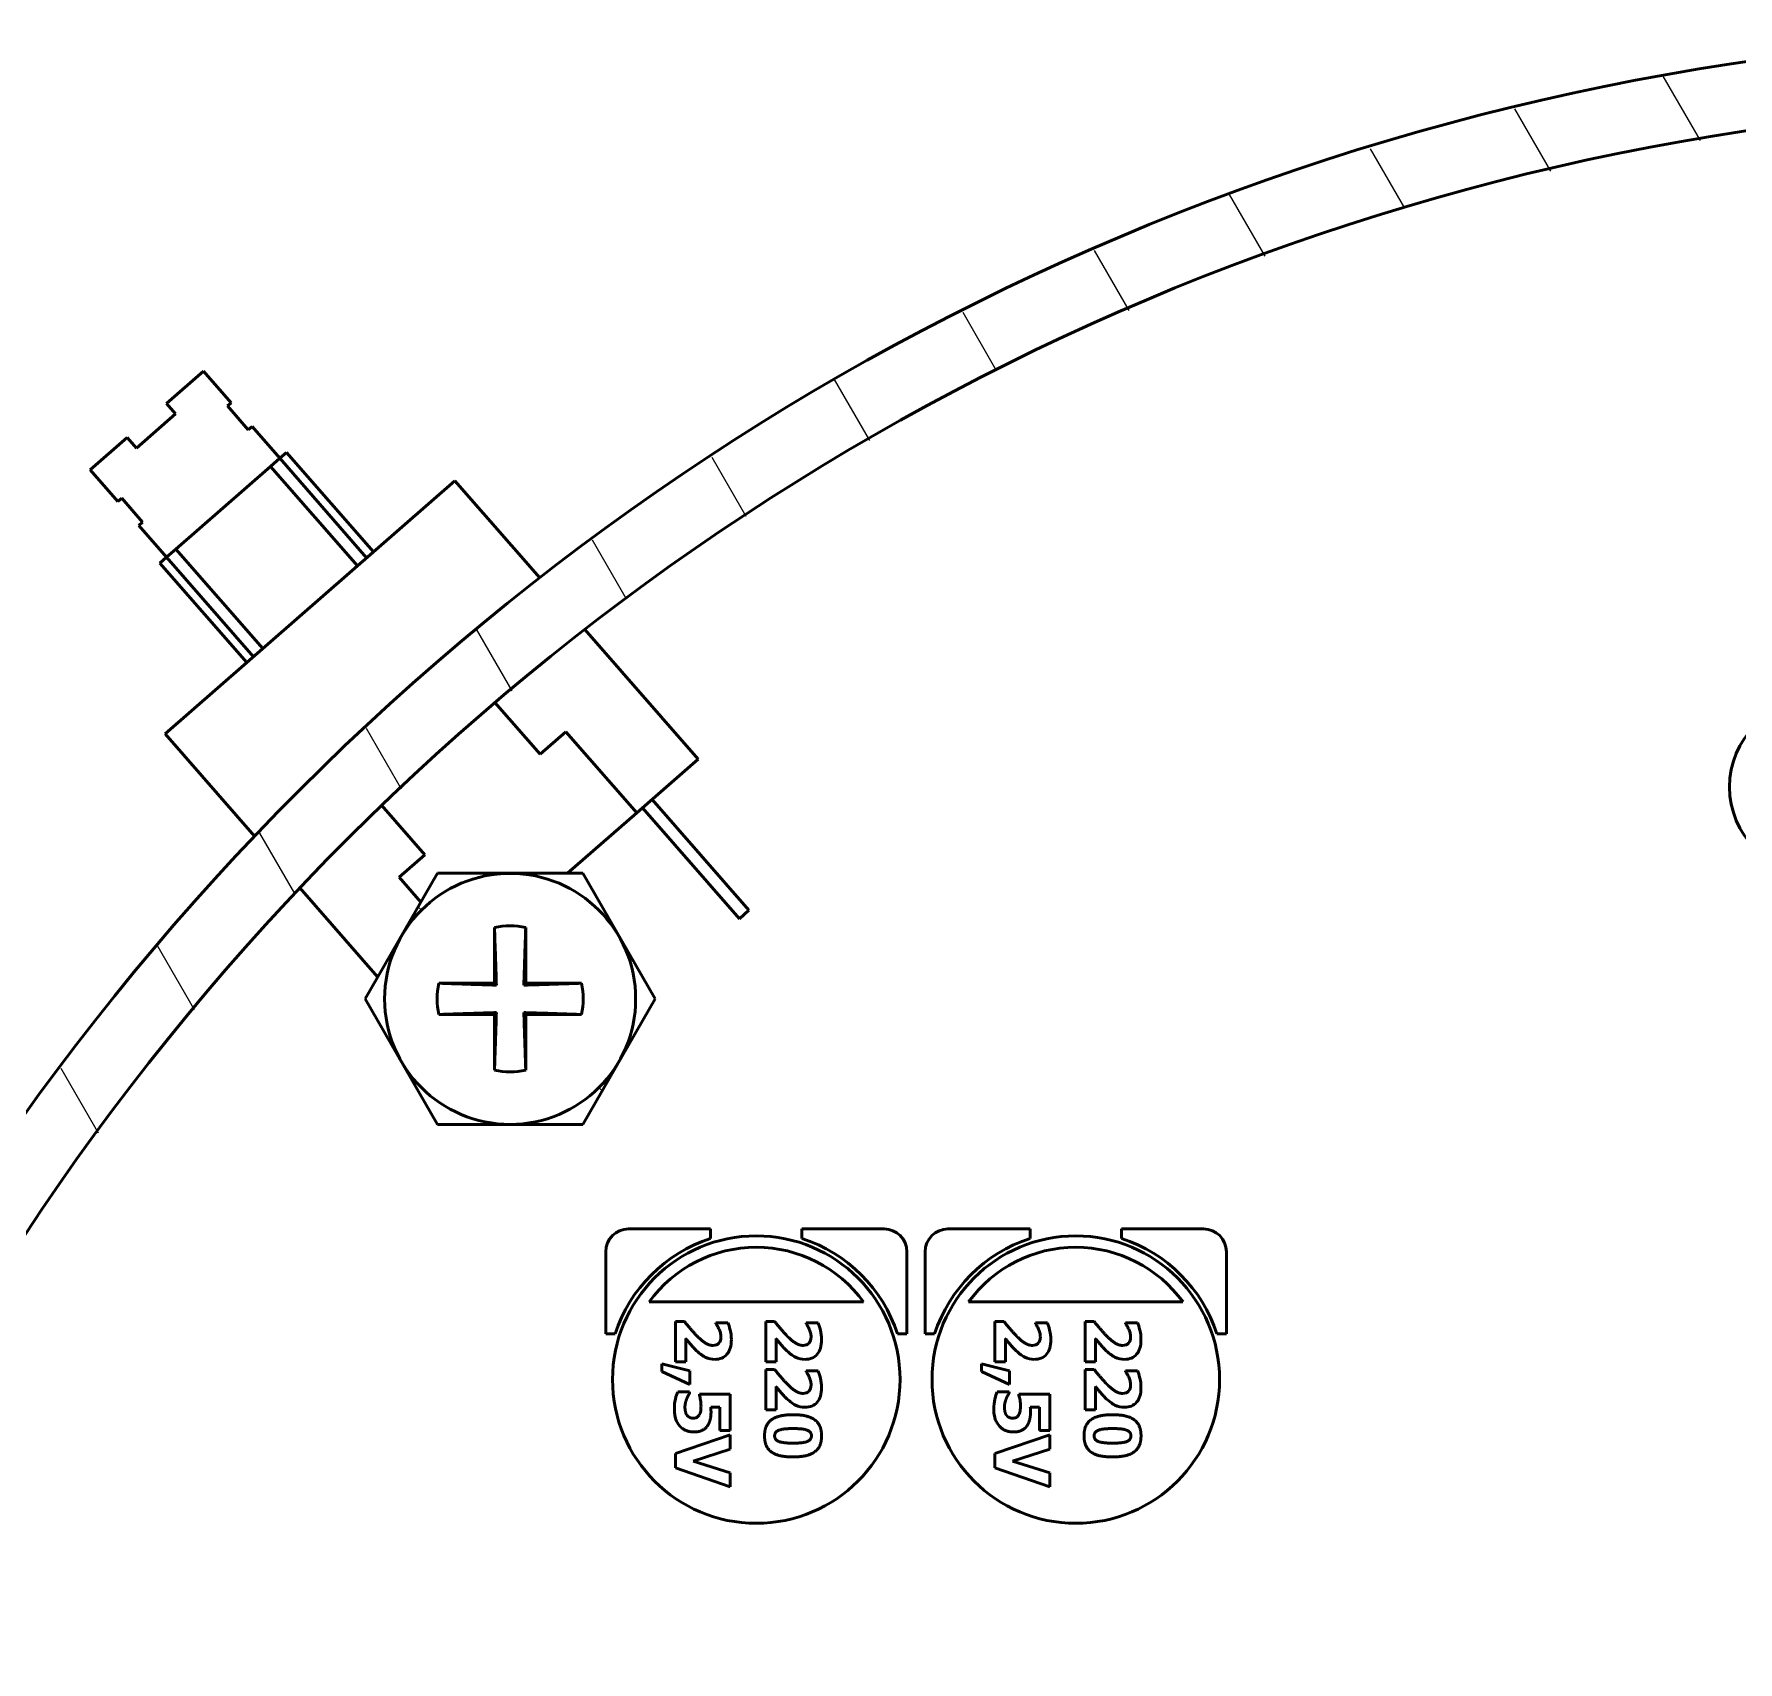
# Model space of a CAD drawing. Header units: millimetres. Extents: x 0 to 586, y -128 to 462.
# Drawn here: x 74.18 to 111.51, y 105.25 to 140.93 of the extents above; entities that cross this region are included whole.
import ezdxf

# ---------------------------------------------------------------- set-up
doc = ezdxf.new("R2010")
doc.units = ezdxf.units.MM
doc.linetypes.add('Сплошная', pattern=[0])
doc.layers.add('Viewport3ForCustomObjects_0', color=7, linetype='Continuous')
doc.layers.add('Видимый контур (ГОСТ)', color=7, linetype='Сплошная', lineweight=50)
doc.layers.add('Штриховка (ГОСТ)', color=7, linetype='Сплошная', lineweight=18)

# ---------------------------------------------------------------- blocks, each defined once
blk = doc.blocks.new('CustomObjectsInViewport3_0')
at = {"layer": 'Видимый контур (ГОСТ)', "ltscale": 1.31579}
for p, q in [((-10105.884, -10014.593), (-10105.075, -10013.886)), ((-10104.469, -10014.579), (-10105.075, -10013.886)), ((-10105.684, -10014.822), (-10105.884, -10014.593)), ((-10104.469, -10014.579), (-10104.551, -10014.651)), ((-10104.551, -10014.651), (-10104.092, -10015.176)), ((-10106.544, -10015.574), (-10105.684, -10014.822)), ((-10107.554, -10016.052), (-10106.745, -10015.345)), ((-10106.745, -10015.345), (-10106.544, -10015.574)), ((-10104.092, -10015.176), (-10104.01, -10015.104)), ((-10103.404, -10015.798), (-10104.01, -10015.104)), ((-10103.257, -10015.67), (-10103.404, -10015.798)), ((-10101.351, -10017.85), (-10103.257, -10015.67)), ((-10106.948, -10016.745), (-10107.554, -10016.052)), ((-10103.606, -10015.975), (-10105.681, -10017.788)), ((-10103.404, -10015.798), (-10103.606, -10015.975)), ((-10101.701, -10018.155), (-10103.606, -10015.975)), ((-10101.499, -10017.979), (-10103.404, -10015.798)), ((-10099.565, -10016.289), (-10105.911, -10021.834)), ((-10099.565, -10016.289), (-10097.706, -10018.416)), ((-10106.948, -10016.745), (-10106.866, -10016.673)), ((-10106.866, -10016.673), (-10106.407, -10017.199)), ((-10106.407, -10017.199), (-10106.489, -10017.27)), ((-10105.883, -10017.964), (-10106.489, -10017.27)), ((-10106.03, -10018.093), (-10105.883, -10017.964)), ((-10105.681, -10017.788), (-10105.883, -10017.964)), ((-10103.978, -10020.145), (-10105.883, -10017.964)), ((-10103.775, -10019.968), (-10105.681, -10017.788)), ((-10104.125, -10020.273), (-10106.03, -10018.093)), ((-10096.716, -10019.546), (-10094.232, -10022.389)), ((-10097.699, -10022.282), (-10098.687, -10021.15)), ((-10103.953, -10024.076), (-10105.911, -10021.834)), ((-10097.134, -10021.789), (-10097.699, -10022.282)), ((-10095.58, -10023.567), (-10097.134, -10021.789)), ((-10094.232, -10022.389), (-10095.58, -10023.567)), ((-10101.171, -10023.403), (-10100.224, -10024.488)), ((-10097.095, -10024.891), (-10095.58, -10023.567)), ((-10093.333, -10025.888), (-10095.456, -10023.459)), ((-10093.123, -10025.704), (-10095.245, -10023.275)), ((-10100.224, -10024.488), (-10100.788, -10024.981)), ((-10101.535, -10027.645), (-10099.945, -10024.891)), ((-10100.788, -10024.981), (-10100.312, -10025.525)), ((-10099.945, -10024.891), (-10096.765, -10024.891)), ((-10096.765, -10024.891), (-10095.175, -10027.645)), ((-10102.963, -10025.212), (-10101.258, -10027.164)), ((-10093.333, -10025.888), (-10093.123, -10025.704)), ((-10098.698, -10027.302), (-10098.698, -10026.082)), ((-10098.013, -10026.082), (-10098.013, -10027.302)), ((-10099.918, -10027.302), (-10098.698, -10027.302)), ((-10098.698, -10027.302), (-10098.657, -10027.343)), ((-10098.054, -10027.343), (-10098.013, -10027.302)), ((-10098.013, -10027.302), (-10096.792, -10027.302)), ((-10099.945, -10030.399), (-10101.535, -10027.645)), ((-10095.175, -10027.645), (-10096.765, -10030.399)), ((-10098.698, -10027.987), (-10099.918, -10027.987)), ((-10098.657, -10027.946), (-10098.698, -10027.987)), ((-10098.698, -10029.208), (-10098.698, -10027.987)), ((-10098.013, -10027.987), (-10098.054, -10027.946)), ((-10098.013, -10027.987), (-10098.013, -10029.208)), ((-10096.792, -10027.987), (-10098.013, -10027.987)), ((-10096.765, -10030.399), (-10099.945, -10030.399)), ((-10095.762, -10032.688), (-10093.962, -10032.688)), ((-10093.962, -10032.895), (-10093.962, -10032.688)), ((-10091.962, -10032.688), (-10090.162, -10032.688)), ((-10091.962, -10032.688), (-10091.962, -10032.895)), ((-10088.762, -10032.688), (-10086.962, -10032.688)), ((-10086.962, -10032.895), (-10086.962, -10032.688)), ((-10084.962, -10032.688), (-10083.162, -10032.688)), ((-10084.962, -10032.688), (-10084.962, -10032.895)), ((-10096.262, -10034.988), (-10096.262, -10033.188)), ((-10089.662, -10033.188), (-10089.662, -10034.988)), ((-10089.262, -10034.988), (-10089.262, -10033.188)), ((-10082.662, -10033.188), (-10082.662, -10034.988)), ((-10095.312, -10034.288), (-10090.613, -10034.288)), ((-10088.312, -10034.288), (-10083.613, -10034.288)), ((-10094.732, -10035.597), (-10094.732, -10034.715)), ((-10094.732, -10034.715), (-10094.536, -10034.715)), ((-10093.845, -10034.745), (-10093.583, -10034.745)), ((-10093.845, -10034.768), (-10093.845, -10034.745)), ((-10092.756, -10035.597), (-10092.756, -10034.715)), ((-10092.756, -10034.715), (-10092.56, -10034.715)), ((-10091.869, -10034.745), (-10091.608, -10034.745)), ((-10091.869, -10034.768), (-10091.869, -10034.745)), ((-10087.732, -10035.597), (-10087.732, -10034.715)), ((-10087.732, -10034.715), (-10087.536, -10034.715)), ((-10086.845, -10034.745), (-10086.583, -10034.745)), ((-10086.845, -10034.768), (-10086.845, -10034.745)), ((-10085.756, -10035.597), (-10085.756, -10034.715)), ((-10085.756, -10034.715), (-10085.56, -10034.715)), ((-10084.869, -10034.745), (-10084.607, -10034.745)), ((-10084.869, -10034.768), (-10084.869, -10034.745)), ((-10096.262, -10034.988), (-10096.055, -10034.988)), ((-10094.505, -10035.089), (-10094.505, -10035.597)), ((-10092.529, -10035.089), (-10092.529, -10035.597)), ((-10089.87, -10034.988), (-10089.662, -10034.988)), ((-10089.262, -10034.988), (-10089.055, -10034.988)), ((-10087.505, -10035.089), (-10087.505, -10035.597)), ((-10085.529, -10035.089), (-10085.529, -10035.597)), ((-10082.87, -10034.988), (-10082.662, -10034.988)), ((-10095.029, -10035.641), (-10094.415, -10035.8)), ((-10095.029, -10035.813), (-10095.029, -10035.641)), ((-10094.415, -10036.095), (-10095.029, -10035.813)), ((-10094.505, -10035.597), (-10094.732, -10035.597)), ((-10094.415, -10035.8), (-10094.415, -10036.095)), ((-10092.529, -10035.597), (-10092.756, -10035.597)), ((-10092.756, -10036.649), (-10092.756, -10035.767)), ((-10092.756, -10035.767), (-10092.56, -10035.767)), ((-10091.869, -10035.796), (-10091.608, -10035.796)), ((-10091.869, -10035.819), (-10091.869, -10035.796)), ((-10088.029, -10035.641), (-10087.415, -10035.8)), ((-10088.029, -10035.813), (-10088.029, -10035.641)), ((-10087.415, -10036.095), (-10088.029, -10035.813)), ((-10087.505, -10035.597), (-10087.732, -10035.597)), ((-10087.415, -10035.8), (-10087.415, -10036.095)), ((-10085.529, -10035.597), (-10085.756, -10035.597)), ((-10085.756, -10036.649), (-10085.756, -10035.767)), ((-10085.756, -10035.767), (-10085.56, -10035.767)), ((-10084.869, -10035.796), (-10084.607, -10035.796)), ((-10084.869, -10035.819), (-10084.869, -10035.796)), ((-10094.684, -10036.257), (-10094.422, -10036.257)), ((-10094.422, -10036.257), (-10094.422, -10036.284)), ((-10094.206, -10036.308), (-10093.532, -10036.308)), ((-10094.206, -10036.334), (-10094.206, -10036.308)), ((-10093.532, -10036.308), (-10093.532, -10037.104)), ((-10092.529, -10036.14), (-10092.529, -10036.649)), ((-10087.684, -10036.257), (-10087.422, -10036.257)), ((-10087.422, -10036.257), (-10087.422, -10036.284)), ((-10087.206, -10036.308), (-10086.532, -10036.308)), ((-10087.206, -10036.334), (-10087.206, -10036.308)), ((-10086.532, -10036.308), (-10086.532, -10037.104)), ((-10085.529, -10036.14), (-10085.529, -10036.649)), ((-10093.758, -10036.593), (-10093.958, -10036.593)), ((-10093.758, -10037.104), (-10093.758, -10036.593)), ((-10092.529, -10036.649), (-10092.756, -10036.649)), ((-10086.758, -10036.593), (-10086.958, -10036.593)), ((-10086.758, -10037.104), (-10086.758, -10036.593)), ((-10085.529, -10036.649), (-10085.756, -10036.649)), ((-10094.732, -10037.611), (-10093.532, -10037.199)), ((-10093.532, -10037.104), (-10093.758, -10037.104)), ((-10093.532, -10037.199), (-10093.532, -10037.511)), ((-10087.732, -10037.611), (-10086.532, -10037.199)), ((-10086.532, -10037.104), (-10086.758, -10037.104)), ((-10086.532, -10037.199), (-10086.532, -10037.511)), ((-10094.732, -10037.925), (-10094.732, -10037.611)), ((-10093.532, -10037.511), (-10094.346, -10037.773)), ((-10094.346, -10037.773), (-10093.532, -10038.033)), ((-10087.732, -10037.925), (-10087.732, -10037.611)), ((-10086.532, -10037.511), (-10087.346, -10037.773)), ((-10087.346, -10037.773), (-10086.532, -10038.033)), ((-10093.532, -10038.338), (-10094.732, -10037.925)), ((-10093.532, -10038.033), (-10093.532, -10038.338)), ((-10086.532, -10038.338), (-10087.732, -10037.925)), ((-10086.532, -10038.033), (-10086.532, -10038.338))]:
    blk.add_line(p, q, dxfattribs=at)
for centre, radius in [((-10063, -10063), 56.5), ((-10063, -10063), 55), ((-10069.75, -10023), 1.889), ((-10098.355, -10027.645), 2.75), ((-10092.962, -10035.988), 3.15), ((-10085.962, -10035.988), 3.15)]:
    blk.add_circle(centre, radius, dxfattribs=at)
at = {"layer": 'Видимый контур (ГОСТ)', "ltscale": 1.31579, "extrusion": (0, 0, -1)}
for centre, radius, start, end in [((10098.355, -10027.645), 1.6, 77.6438, 102.3562), ((10098.355, -10027.645), 1.6, 347.6438, 12.3562), ((10098.355, -10027.645), 1.6, 167.6438, 192.3562), ((10098.355, -10027.645), 1.6, 257.6438, 282.3562), ((10092.962, -10035.988), 3.25, 17.9202, 72.0798), ((10092.962, -10035.988), 3.25, 107.9202, 162.0798), ((10085.962, -10035.988), 3.25, 17.9202, 72.0798), ((10085.962, -10035.988), 3.25, 107.9202, 162.0798), ((10092.962, -10035.988), 2.9, 35.8883, 144.1117), ((10085.962, -10035.988), 2.9, 35.8883, 144.1117)]:
    blk.add_arc(centre, radius, start, end, dxfattribs=at)
at = {"layer": 'Видимый контур (ГОСТ)', "ltscale": 1.31579}
for centre, start, end in [((-10095.762, -10033.188), 90, 180), ((-10090.162, -10033.188), 0, 90), ((-10088.762, -10033.188), 90, 180), ((-10083.162, -10033.188), 0, 90)]:
    blk.add_arc(centre, 0.5, start, end, dxfattribs=at)
for points, weights, knots in [([(-10098.698, -10026.082), (-10098.695, -10026.171), (-10098.675, -10026.751), (-10098.66, -10027.216), (-10098.657, -10027.343)], [1.87913725821, 1.97175060236, 2.88984367579, 4.43328965765, 5.01632485671], [0.0391024, 0.0391024, 0.0391024, 0.0477453, 0.1266814, 0.2323788, 0.2323788, 0.2323788]), ([(-10098.054, -10027.343), (-10098.049, -10027.134), (-10098.023, -10026.376), (-10098.013, -10026.082)], [5.01632485671, 4.12700923652, 2.22261323409, 1.87913725821], [0.6424717, 0.6424717, 0.6424717, 0.8036941, 0.8357481, 0.8357481, 0.8357481]), ([(-10098.657, -10027.343), (-10098.866, -10027.338), (-10099.624, -10027.312), (-10099.918, -10027.302)], [5.01632485671, 4.12700923652, 2.22261323409, 1.87913725821], [0.6424717, 0.6424717, 0.6424717, 0.8036941, 0.8357481, 0.8357481, 0.8357481]), ([(-10096.792, -10027.302), (-10096.882, -10027.305), (-10097.462, -10027.325), (-10097.926, -10027.34), (-10098.054, -10027.343)], [1.87913725821, 1.97175060236, 2.88984367579, 4.43328965765, 5.01632485671], [0.0391024, 0.0391024, 0.0391024, 0.0477453, 0.1266814, 0.2323788, 0.2323788, 0.2323788]), ([(-10099.918, -10027.987), (-10099.829, -10027.984), (-10099.249, -10027.964), (-10098.784, -10027.949), (-10098.657, -10027.946)], [1.87913725821, 1.97175060236, 2.88984367579, 4.43328965765, 5.01632485671], [0.0391024, 0.0391024, 0.0391024, 0.0477453, 0.1266814, 0.2323788, 0.2323788, 0.2323788]), ([(-10098.657, -10027.946), (-10098.662, -10028.155), (-10098.688, -10028.913), (-10098.698, -10029.208)], [5.01632485671, 4.12700923652, 2.22261323409, 1.87913725821], [0.6424717, 0.6424717, 0.6424717, 0.8036941, 0.8357481, 0.8357481, 0.8357481]), ([(-10098.013, -10029.208), (-10098.016, -10029.118), (-10098.036, -10028.538), (-10098.051, -10028.074), (-10098.054, -10027.946)], [1.87913725821, 1.97175060236, 2.88984367579, 4.43328965765, 5.01632485671], [0.0391024, 0.0391024, 0.0391024, 0.0477453, 0.1266814, 0.2323788, 0.2323788, 0.2323788]), ([(-10098.054, -10027.946), (-10097.845, -10027.951), (-10097.087, -10027.977), (-10096.792, -10027.987)], [5.01632485671, 4.12700923652, 2.22261323409, 1.87913725821], [0.6424717, 0.6424717, 0.6424717, 0.8036941, 0.8357481, 0.8357481, 0.8357481])]:
    blk.add_rational_spline(points, weights, degree=2, knots=knots, dxfattribs=at)
for points in [[(-10094.536, -10034.715), (-10094.447, -10034.827), (-10094.289, -10035.006), (-10094.218, -10035.073)], [(-10092.56, -10034.715), (-10092.471, -10034.827), (-10092.313, -10035.006), (-10092.243, -10035.073)], [(-10087.536, -10034.715), (-10087.447, -10034.827), (-10087.289, -10035.006), (-10087.218, -10035.073)], [(-10085.56, -10034.715), (-10085.471, -10034.827), (-10085.313, -10035.006), (-10085.243, -10035.073)], [(-10094.298, -10035.329), (-10094.37, -10035.256), (-10094.482, -10035.119), (-10094.505, -10035.089)], [(-10094.218, -10035.073), (-10094.126, -10035.162), (-10093.985, -10035.24), (-10093.911, -10035.24)], [(-10092.322, -10035.329), (-10092.394, -10035.256), (-10092.506, -10035.119), (-10092.529, -10035.089)], [(-10092.243, -10035.073), (-10092.15, -10035.162), (-10092.009, -10035.24), (-10091.935, -10035.24)], [(-10087.298, -10035.329), (-10087.37, -10035.256), (-10087.482, -10035.119), (-10087.505, -10035.089)], [(-10087.218, -10035.073), (-10087.126, -10035.162), (-10086.985, -10035.24), (-10086.911, -10035.24)], [(-10085.322, -10035.329), (-10085.394, -10035.256), (-10085.506, -10035.119), (-10085.529, -10035.089)], [(-10085.243, -10035.073), (-10085.15, -10035.162), (-10085.009, -10035.24), (-10084.935, -10035.24)], [(-10092.56, -10035.767), (-10092.471, -10035.878), (-10092.313, -10036.057), (-10092.243, -10036.124)], [(-10085.56, -10035.767), (-10085.471, -10035.878), (-10085.313, -10036.057), (-10085.243, -10036.124)], [(-10094.422, -10036.284), (-10094.435, -10036.307), (-10094.468, -10036.364), (-10094.486, -10036.409)], [(-10092.322, -10036.38), (-10092.394, -10036.307), (-10092.506, -10036.17), (-10092.529, -10036.14)], [(-10092.243, -10036.124), (-10092.15, -10036.213), (-10092.009, -10036.292), (-10091.935, -10036.292)], [(-10087.422, -10036.284), (-10087.435, -10036.307), (-10087.468, -10036.364), (-10087.486, -10036.409)], [(-10085.322, -10036.38), (-10085.394, -10036.307), (-10085.506, -10036.17), (-10085.529, -10036.14)], [(-10085.243, -10036.124), (-10085.15, -10036.213), (-10085.009, -10036.292), (-10084.935, -10036.292)], [(-10094.486, -10036.409), (-10094.502, -10036.452), (-10094.525, -10036.541), (-10094.525, -10036.594)], [(-10094.525, -10036.594), (-10094.525, -10036.641), (-10094.501, -10036.75), (-10094.47, -10036.783)], [(-10093.958, -10036.593), (-10093.956, -10036.617), (-10093.954, -10036.685), (-10093.954, -10036.703)], [(-10087.486, -10036.409), (-10087.502, -10036.452), (-10087.525, -10036.541), (-10087.525, -10036.594)], [(-10087.525, -10036.594), (-10087.525, -10036.641), (-10087.501, -10036.75), (-10087.47, -10036.783)], [(-10086.958, -10036.593), (-10086.956, -10036.617), (-10086.954, -10036.685), (-10086.954, -10036.703)], [(-10094.325, -10037.137), (-10094.42, -10037.137), (-10094.579, -10037.073), (-10094.636, -10037.009)], [(-10094.47, -10036.783), (-10094.446, -10036.807), (-10094.387, -10036.834), (-10094.337, -10036.834)], [(-10094.025, -10036.993), (-10094.069, -10037.061), (-10094.218, -10037.137), (-10094.325, -10037.137)], [(-10093.954, -10036.703), (-10093.954, -10036.79), (-10093.989, -10036.935), (-10094.025, -10036.993)], [(-10092.781, -10037.222), (-10092.781, -10037.095), (-10092.702, -10036.92), (-10092.622, -10036.864)], [(-10092.622, -10036.864), (-10092.543, -10036.809), (-10092.312, -10036.759), (-10092.156, -10036.759)], [(-10092.156, -10036.759), (-10091.996, -10036.759), (-10091.771, -10036.809), (-10091.689, -10036.865)], [(-10091.689, -10036.865), (-10091.609, -10036.922), (-10091.532, -10037.1), (-10091.532, -10037.222)], [(-10087.325, -10037.137), (-10087.42, -10037.137), (-10087.579, -10037.073), (-10087.636, -10037.009)], [(-10087.47, -10036.783), (-10087.446, -10036.807), (-10087.387, -10036.834), (-10087.337, -10036.834)], [(-10087.025, -10036.993), (-10087.069, -10037.061), (-10087.218, -10037.137), (-10087.325, -10037.137)], [(-10086.954, -10036.703), (-10086.954, -10036.79), (-10086.989, -10036.935), (-10087.025, -10036.993)], [(-10085.781, -10037.222), (-10085.781, -10037.095), (-10085.701, -10036.92), (-10085.622, -10036.864)], [(-10085.622, -10036.864), (-10085.543, -10036.809), (-10085.312, -10036.759), (-10085.156, -10036.759)], [(-10085.156, -10036.759), (-10084.996, -10036.759), (-10084.771, -10036.809), (-10084.689, -10036.865)], [(-10084.689, -10036.865), (-10084.609, -10036.922), (-10084.532, -10037.1), (-10084.532, -10037.222)], [(-10092.624, -10037.579), (-10092.702, -10037.525), (-10092.781, -10037.349), (-10092.781, -10037.222)], [(-10092.56, -10037.222), (-10092.56, -10037.136), (-10092.377, -10037.062), (-10092.157, -10037.062)], [(-10092.156, -10037.382), (-10092.377, -10037.382), (-10092.56, -10037.308), (-10092.56, -10037.222)], [(-10092.157, -10037.062), (-10091.933, -10037.062), (-10091.753, -10037.136), (-10091.753, -10037.222)], [(-10091.753, -10037.222), (-10091.753, -10037.309), (-10091.933, -10037.382), (-10092.156, -10037.382)], [(-10091.532, -10037.222), (-10091.532, -10037.352), (-10091.613, -10037.525), (-10091.694, -10037.58)], [(-10085.624, -10037.579), (-10085.701, -10037.525), (-10085.781, -10037.349), (-10085.781, -10037.222)], [(-10085.56, -10037.222), (-10085.56, -10037.136), (-10085.377, -10037.062), (-10085.157, -10037.062)], [(-10085.156, -10037.382), (-10085.377, -10037.382), (-10085.56, -10037.308), (-10085.56, -10037.222)], [(-10085.157, -10037.062), (-10084.933, -10037.062), (-10084.753, -10037.136), (-10084.753, -10037.222)], [(-10084.753, -10037.222), (-10084.753, -10037.309), (-10084.933, -10037.382), (-10085.156, -10037.382)], [(-10084.532, -10037.222), (-10084.532, -10037.352), (-10084.613, -10037.525), (-10084.694, -10037.58)], [(-10092.156, -10037.684), (-10092.312, -10037.684), (-10092.545, -10037.635), (-10092.624, -10037.579)], [(-10091.694, -10037.58), (-10091.773, -10037.635), (-10092.005, -10037.684), (-10092.156, -10037.684)], [(-10085.156, -10037.684), (-10085.312, -10037.684), (-10085.545, -10037.635), (-10085.624, -10037.579)], [(-10084.694, -10037.58), (-10084.773, -10037.635), (-10085.005, -10037.684), (-10085.156, -10037.684)]]:
    blk.add_open_spline(points, degree=2, dxfattribs=at)
for points, knots in [([(-10093.778, -10034.882), (-10093.79, -10034.854), (-10093.803, -10034.831), (-10093.816, -10034.812), (-10093.829, -10034.792), (-10093.838, -10034.778), (-10093.845, -10034.768)], [0, 0, 0, 0, 0.0000661551, 0.0000661551, 0.0000661551, 0.0001323102, 0.0001323102, 0.0001323102, 0.0001323102]), ([(-10093.583, -10034.745), (-10093.567, -10034.778), (-10093.551, -10034.831), (-10093.534, -10034.903), (-10093.517, -10034.975), (-10093.508, -10035.044), (-10093.508, -10035.111)], [0, 0, 0, 0, 0.0001882406, 0.0001882406, 0.0001882406, 0.0003764812, 0.0003764812, 0.0003764812, 0.0003764812]), ([(-10091.802, -10034.882), (-10091.814, -10034.854), (-10091.827, -10034.831), (-10091.84, -10034.812), (-10091.853, -10034.792), (-10091.863, -10034.778), (-10091.869, -10034.768)], [0, 0, 0, 0, 0.0000661551, 0.0000661551, 0.0000661551, 0.0001323102, 0.0001323102, 0.0001323102, 0.0001323102]), ([(-10091.608, -10034.745), (-10091.591, -10034.778), (-10091.575, -10034.831), (-10091.558, -10034.903), (-10091.541, -10034.975), (-10091.533, -10035.044), (-10091.533, -10035.111)], [0, 0, 0, 0, 0.0001882406, 0.0001882406, 0.0001882406, 0.0003764812, 0.0003764812, 0.0003764812, 0.0003764812]), ([(-10086.778, -10034.882), (-10086.79, -10034.854), (-10086.803, -10034.831), (-10086.816, -10034.812), (-10086.829, -10034.792), (-10086.838, -10034.778), (-10086.845, -10034.768)], [0, 0, 0, 0, 0.0000661551, 0.0000661551, 0.0000661551, 0.0001323102, 0.0001323102, 0.0001323102, 0.0001323102]), ([(-10086.583, -10034.745), (-10086.567, -10034.778), (-10086.551, -10034.831), (-10086.534, -10034.903), (-10086.517, -10034.975), (-10086.508, -10035.044), (-10086.508, -10035.111)], [0, 0, 0, 0, 0.0001882406, 0.0001882406, 0.0001882406, 0.0003764812, 0.0003764812, 0.0003764812, 0.0003764812]), ([(-10084.802, -10034.882), (-10084.814, -10034.854), (-10084.827, -10034.831), (-10084.84, -10034.812), (-10084.853, -10034.792), (-10084.863, -10034.778), (-10084.869, -10034.768)], [0, 0, 0, 0, 0.0000661551, 0.0000661551, 0.0000661551, 0.0001323102, 0.0001323102, 0.0001323102, 0.0001323102]), ([(-10084.607, -10034.745), (-10084.591, -10034.778), (-10084.575, -10034.831), (-10084.558, -10034.903), (-10084.541, -10034.975), (-10084.533, -10035.044), (-10084.533, -10035.111)], [0, 0, 0, 0, 0.0001882406, 0.0001882406, 0.0001882406, 0.0003764812, 0.0003764812, 0.0003764812, 0.0003764812]), ([(-10093.911, -10035.24), (-10093.855, -10035.24), (-10093.812, -10035.224), (-10093.783, -10035.19), (-10093.753, -10035.157), (-10093.738, -10035.11), (-10093.738, -10035.051)], [0, 0, 0, 0, 0.0001460633, 0.0001460633, 0.0001460633, 0.0002921265, 0.0002921265, 0.0002921265, 0.0002921265]), ([(-10093.508, -10035.111), (-10093.508, -10035.254), (-10093.54, -10035.362), (-10093.604, -10035.435), (-10093.667, -10035.508), (-10093.756, -10035.545), (-10093.871, -10035.545)], [0, 0, 0, 0, 0.0003217942, 0.0003217942, 0.0003217942, 0.0006435884, 0.0006435884, 0.0006435884, 0.0006435884]), ([(-10093.738, -10035.051), (-10093.738, -10035.02), (-10093.742, -10034.992), (-10093.749, -10034.964), (-10093.757, -10034.937), (-10093.766, -10034.91), (-10093.778, -10034.882)], [0, 0, 0, 0, 0.0000875435, 0.0000875435, 0.0000875435, 0.000175087, 0.000175087, 0.000175087, 0.000175087]), ([(-10091.935, -10035.24), (-10091.879, -10035.24), (-10091.837, -10035.224), (-10091.807, -10035.19), (-10091.777, -10035.157), (-10091.762, -10035.11), (-10091.762, -10035.051)], [0, 0, 0, 0, 0.0001460633, 0.0001460633, 0.0001460633, 0.0002921265, 0.0002921265, 0.0002921265, 0.0002921265]), ([(-10091.533, -10035.111), (-10091.533, -10035.254), (-10091.564, -10035.362), (-10091.628, -10035.435), (-10091.691, -10035.508), (-10091.781, -10035.545), (-10091.895, -10035.545)], [0, 0, 0, 0, 0.0003217942, 0.0003217942, 0.0003217942, 0.0006435884, 0.0006435884, 0.0006435884, 0.0006435884]), ([(-10091.762, -10035.051), (-10091.762, -10035.02), (-10091.766, -10034.992), (-10091.773, -10034.964), (-10091.781, -10034.937), (-10091.79, -10034.91), (-10091.802, -10034.882)], [0, 0, 0, 0, 0.0000875435, 0.0000875435, 0.0000875435, 0.000175087, 0.000175087, 0.000175087, 0.000175087]), ([(-10086.911, -10035.24), (-10086.855, -10035.24), (-10086.812, -10035.224), (-10086.783, -10035.19), (-10086.753, -10035.157), (-10086.738, -10035.11), (-10086.738, -10035.051)], [0, 0, 0, 0, 0.0001460633, 0.0001460633, 0.0001460633, 0.0002921265, 0.0002921265, 0.0002921265, 0.0002921265]), ([(-10086.508, -10035.111), (-10086.508, -10035.254), (-10086.54, -10035.362), (-10086.604, -10035.435), (-10086.667, -10035.508), (-10086.756, -10035.545), (-10086.871, -10035.545)], [0, 0, 0, 0, 0.0003217942, 0.0003217942, 0.0003217942, 0.0006435884, 0.0006435884, 0.0006435884, 0.0006435884]), ([(-10086.738, -10035.051), (-10086.738, -10035.02), (-10086.742, -10034.992), (-10086.749, -10034.964), (-10086.757, -10034.937), (-10086.766, -10034.91), (-10086.778, -10034.882)], [0, 0, 0, 0, 0.0000875435, 0.0000875435, 0.0000875435, 0.000175087, 0.000175087, 0.000175087, 0.000175087]), ([(-10084.935, -10035.24), (-10084.879, -10035.24), (-10084.837, -10035.224), (-10084.807, -10035.19), (-10084.777, -10035.157), (-10084.762, -10035.11), (-10084.762, -10035.051)], [0, 0, 0, 0, 0.0001460633, 0.0001460633, 0.0001460633, 0.0002921265, 0.0002921265, 0.0002921265, 0.0002921265]), ([(-10084.533, -10035.111), (-10084.533, -10035.254), (-10084.564, -10035.362), (-10084.628, -10035.435), (-10084.691, -10035.508), (-10084.781, -10035.545), (-10084.895, -10035.545)], [0, 0, 0, 0, 0.0003217942, 0.0003217942, 0.0003217942, 0.0006435884, 0.0006435884, 0.0006435884, 0.0006435884]), ([(-10084.762, -10035.051), (-10084.762, -10035.02), (-10084.766, -10034.992), (-10084.773, -10034.964), (-10084.781, -10034.937), (-10084.79, -10034.91), (-10084.802, -10034.882)], [0, 0, 0, 0, 0.0000875435, 0.0000875435, 0.0000875435, 0.000175087, 0.000175087, 0.000175087, 0.000175087]), ([(-10093.871, -10035.545), (-10093.942, -10035.545), (-10094.011, -10035.528), (-10094.079, -10035.495), (-10094.147, -10035.461), (-10094.22, -10035.406), (-10094.298, -10035.329)], [0, 0, 0, 0, 0.0002458248, 0.0002458248, 0.0002458248, 0.0004916495, 0.0004916495, 0.0004916495, 0.0004916495]), ([(-10091.895, -10035.545), (-10091.966, -10035.545), (-10092.035, -10035.528), (-10092.103, -10035.495), (-10092.172, -10035.461), (-10092.244, -10035.406), (-10092.322, -10035.329)], [0, 0, 0, 0, 0.0002458248, 0.0002458248, 0.0002458248, 0.0004916495, 0.0004916495, 0.0004916495, 0.0004916495]), ([(-10086.871, -10035.545), (-10086.942, -10035.545), (-10087.011, -10035.528), (-10087.079, -10035.495), (-10087.147, -10035.461), (-10087.22, -10035.406), (-10087.298, -10035.329)], [0, 0, 0, 0, 0.0002458248, 0.0002458248, 0.0002458248, 0.0004916495, 0.0004916495, 0.0004916495, 0.0004916495]), ([(-10084.895, -10035.545), (-10084.966, -10035.545), (-10085.035, -10035.528), (-10085.103, -10035.495), (-10085.172, -10035.461), (-10085.244, -10035.406), (-10085.322, -10035.329)], [0, 0, 0, 0, 0.0002458248, 0.0002458248, 0.0002458248, 0.0004916495, 0.0004916495, 0.0004916495, 0.0004916495]), ([(-10091.802, -10035.933), (-10091.814, -10035.906), (-10091.827, -10035.882), (-10091.84, -10035.863), (-10091.853, -10035.843), (-10091.863, -10035.829), (-10091.869, -10035.819)], [0, 0, 0, 0, 0.0000661551, 0.0000661551, 0.0000661551, 0.0001323102, 0.0001323102, 0.0001323102, 0.0001323102]), ([(-10091.762, -10036.102), (-10091.762, -10036.072), (-10091.766, -10036.043), (-10091.773, -10036.016), (-10091.781, -10035.988), (-10091.79, -10035.961), (-10091.802, -10035.933)], [0, 0, 0, 0, 0.0000875435, 0.0000875435, 0.0000875435, 0.000175087, 0.000175087, 0.000175087, 0.000175087]), ([(-10091.608, -10035.796), (-10091.591, -10035.829), (-10091.575, -10035.882), (-10091.558, -10035.954), (-10091.541, -10036.026), (-10091.533, -10036.096), (-10091.533, -10036.162)], [0, 0, 0, 0, 0.0001882406, 0.0001882406, 0.0001882406, 0.0003764812, 0.0003764812, 0.0003764812, 0.0003764812]), ([(-10084.802, -10035.933), (-10084.814, -10035.906), (-10084.827, -10035.882), (-10084.84, -10035.863), (-10084.853, -10035.843), (-10084.863, -10035.829), (-10084.869, -10035.819)], [0, 0, 0, 0, 0.0000661551, 0.0000661551, 0.0000661551, 0.0001323102, 0.0001323102, 0.0001323102, 0.0001323102]), ([(-10084.762, -10036.102), (-10084.762, -10036.072), (-10084.766, -10036.043), (-10084.773, -10036.016), (-10084.781, -10035.988), (-10084.79, -10035.961), (-10084.802, -10035.933)], [0, 0, 0, 0, 0.0000875435, 0.0000875435, 0.0000875435, 0.000175087, 0.000175087, 0.000175087, 0.000175087]), ([(-10084.607, -10035.796), (-10084.591, -10035.829), (-10084.575, -10035.882), (-10084.558, -10035.954), (-10084.541, -10036.026), (-10084.533, -10036.096), (-10084.533, -10036.162)], [0, 0, 0, 0, 0.0001882406, 0.0001882406, 0.0001882406, 0.0003764812, 0.0003764812, 0.0003764812, 0.0003764812]), ([(-10094.757, -10036.647), (-10094.756, -10036.557), (-10094.749, -10036.48), (-10094.734, -10036.416), (-10094.72, -10036.352), (-10094.703, -10036.299), (-10094.684, -10036.257)], [0, 0, 0, 0, 0.0001997295, 0.0001997295, 0.0001997295, 0.0003994589, 0.0003994589, 0.0003994589, 0.0003994589]), ([(-10091.935, -10036.292), (-10091.879, -10036.292), (-10091.837, -10036.275), (-10091.807, -10036.242), (-10091.777, -10036.208), (-10091.762, -10036.162), (-10091.762, -10036.102)], [0, 0, 0, 0, 0.0001460633, 0.0001460633, 0.0001460633, 0.0002921265, 0.0002921265, 0.0002921265, 0.0002921265]), ([(-10091.533, -10036.162), (-10091.533, -10036.305), (-10091.564, -10036.413), (-10091.628, -10036.486), (-10091.691, -10036.559), (-10091.781, -10036.596), (-10091.895, -10036.596)], [0, 0, 0, 0, 0.0003217942, 0.0003217942, 0.0003217942, 0.0006435884, 0.0006435884, 0.0006435884, 0.0006435884]), ([(-10087.757, -10036.647), (-10087.756, -10036.557), (-10087.749, -10036.48), (-10087.734, -10036.416), (-10087.72, -10036.352), (-10087.703, -10036.299), (-10087.684, -10036.257)], [0, 0, 0, 0, 0.0001997295, 0.0001997295, 0.0001997295, 0.0003994589, 0.0003994589, 0.0003994589, 0.0003994589]), ([(-10084.935, -10036.292), (-10084.879, -10036.292), (-10084.837, -10036.275), (-10084.807, -10036.242), (-10084.777, -10036.208), (-10084.762, -10036.162), (-10084.762, -10036.102)], [0, 0, 0, 0, 0.0001460633, 0.0001460633, 0.0001460633, 0.0002921265, 0.0002921265, 0.0002921265, 0.0002921265]), ([(-10084.533, -10036.162), (-10084.533, -10036.305), (-10084.564, -10036.413), (-10084.628, -10036.486), (-10084.691, -10036.559), (-10084.781, -10036.596), (-10084.895, -10036.596)], [0, 0, 0, 0, 0.0003217942, 0.0003217942, 0.0003217942, 0.0006435884, 0.0006435884, 0.0006435884, 0.0006435884]), ([(-10094.636, -10037.009), (-10094.675, -10036.967), (-10094.704, -10036.917), (-10094.725, -10036.86), (-10094.746, -10036.802), (-10094.757, -10036.731), (-10094.757, -10036.647)], [0, 0, 0, 0, 0.0001958426, 0.0001958426, 0.0001958426, 0.0003916852, 0.0003916852, 0.0003916852, 0.0003916852]), ([(-10094.215, -10036.771), (-10094.197, -10036.744), (-10094.186, -10036.711), (-10094.18, -10036.672), (-10094.175, -10036.633), (-10094.173, -10036.6), (-10094.173, -10036.572)], [0, 0, 0, 0, 0.0001033286, 0.0001033286, 0.0001033286, 0.0002066572, 0.0002066572, 0.0002066572, 0.0002066572]), ([(-10094.173, -10036.572), (-10094.173, -10036.528), (-10094.176, -10036.485), (-10094.183, -10036.443), (-10094.19, -10036.401), (-10094.198, -10036.365), (-10094.206, -10036.334)], [0, 0, 0, 0, 0.000120094, 0.000120094, 0.000120094, 0.0002401881, 0.0002401881, 0.0002401881, 0.0002401881]), ([(-10091.895, -10036.596), (-10091.966, -10036.596), (-10092.035, -10036.579), (-10092.103, -10036.546), (-10092.172, -10036.513), (-10092.244, -10036.457), (-10092.322, -10036.38)], [0, 0, 0, 0, 0.0002458248, 0.0002458248, 0.0002458248, 0.0004916495, 0.0004916495, 0.0004916495, 0.0004916495]), ([(-10087.636, -10037.009), (-10087.675, -10036.967), (-10087.704, -10036.917), (-10087.725, -10036.86), (-10087.746, -10036.802), (-10087.757, -10036.731), (-10087.757, -10036.647)], [0, 0, 0, 0, 0.0001958426, 0.0001958426, 0.0001958426, 0.0003916852, 0.0003916852, 0.0003916852, 0.0003916852]), ([(-10087.215, -10036.771), (-10087.197, -10036.744), (-10087.186, -10036.711), (-10087.18, -10036.672), (-10087.175, -10036.633), (-10087.173, -10036.6), (-10087.173, -10036.572)], [0, 0, 0, 0, 0.0001033286, 0.0001033286, 0.0001033286, 0.0002066572, 0.0002066572, 0.0002066572, 0.0002066572]), ([(-10087.173, -10036.572), (-10087.173, -10036.528), (-10087.176, -10036.485), (-10087.183, -10036.443), (-10087.19, -10036.401), (-10087.198, -10036.365), (-10087.206, -10036.334)], [0, 0, 0, 0, 0.000120094, 0.000120094, 0.000120094, 0.0002401881, 0.0002401881, 0.0002401881, 0.0002401881]), ([(-10084.895, -10036.596), (-10084.966, -10036.596), (-10085.035, -10036.579), (-10085.103, -10036.546), (-10085.172, -10036.513), (-10085.244, -10036.457), (-10085.322, -10036.38)], [0, 0, 0, 0, 0.0002458248, 0.0002458248, 0.0002458248, 0.0004916495, 0.0004916495, 0.0004916495, 0.0004916495]), ([(-10094.337, -10036.834), (-10094.308, -10036.834), (-10094.284, -10036.828), (-10094.264, -10036.817), (-10094.244, -10036.805), (-10094.228, -10036.79), (-10094.215, -10036.771)], [0, 0, 0, 0, 0.0000716363, 0.0000716363, 0.0000716363, 0.0001432727, 0.0001432727, 0.0001432727, 0.0001432727]), ([(-10087.337, -10036.834), (-10087.308, -10036.834), (-10087.284, -10036.828), (-10087.264, -10036.817), (-10087.244, -10036.805), (-10087.228, -10036.79), (-10087.215, -10036.771)], [0, 0, 0, 0, 0.0000716363, 0.0000716363, 0.0000716363, 0.0001432727, 0.0001432727, 0.0001432727, 0.0001432727])]:
    blk.add_open_spline(points, degree=3, knots=knots, dxfattribs=at)
at = {"layer": 'Штриховка (ГОСТ)', "linetype": 'Сплошная', "ltscale": 0.473684}
for p, q in [((-10072.275, -10008.836), (-10073.092, -10007.421)), ((-10075.556, -10009.503), (-10076.342, -10008.141)), ((-10078.755, -10010.312), (-10079.502, -10009.018)), ((-10081.813, -10011.366), (-10082.591, -10010.018)), ((-10084.792, -10012.555), (-10085.55, -10011.243)), ((-10087.703, -10013.863), (-10088.431, -10012.602)), ((-10090.476, -10015.41), (-10091.25, -10014.07)), ((-10093.181, -10017.076), (-10093.931, -10015.777)), ((-10095.813, -10018.867), (-10096.548, -10017.593)), ((-10098.308, -10020.895), (-10099.089, -10019.543)), ((-10100.732, -10023.046), (-10101.499, -10021.718)), ((-10103.075, -10025.338), (-10103.838, -10024.016)), ((-10100.3, -10025.7), (-10100.372, -10025.629)), ((-10105.27, -10027.886), (-10106.088, -10026.471)), ((-10107.375, -10030.591), (-10108.193, -10029.174)), ((-10096.339, -10029.661), (-10096.411, -10029.589))]:
    blk.add_line(p, q, dxfattribs=at)

msp = doc.modelspace()

# ---------------------------------------------------------------- block references
at = {"layer": 'Viewport3ForCustomObjects_0'}
msp.add_blockref('CustomObjectsInViewport3_0', (10182.966, 10147.43), dxfattribs=at)

doc.saveas('drawing.dxf')
